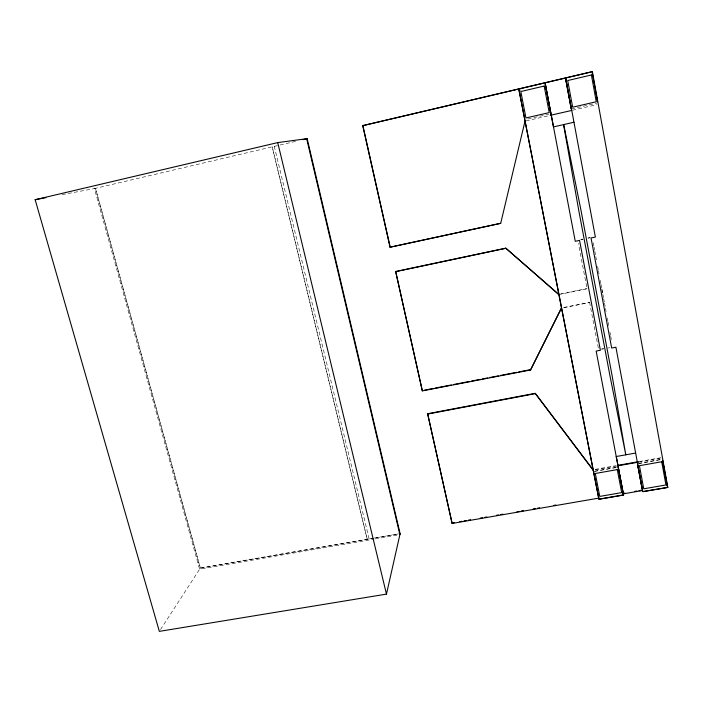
<?xml version="1.0" encoding="UTF-8"?>
<svg xmlns="http://www.w3.org/2000/svg" width="703" height="703" viewBox="0 0 703 703"><rect width="100%" height="100%" fill="white"/><g stroke="black" fill="none" stroke-linecap="round" stroke-linejoin="round"><path stroke-width="0.53" stroke-dasharray="3.52 2.64" d="M369.101 538.823L274.275 146.382M160.521 629.545L200.373 568.05L373.355 538.164M295.506 141.382L94.43 188.58L199.599 569.237L374.04 539.131M518.99 90.467L521.09 89.975M527.839 119.018L548.735 114.202M571.249 109.018L596.68 103.165M526.011 120.934L549.315 115.591M572.488 110.248L596.917 104.65M580.836 239.512L582.884 239.082M587.989 238.001L590.028 237.57M580.95 239.679L582.998 239.248M588.103 238.168L590.151 237.737M560.853 293.88L586.961 288.564M558.85 294.539L587.084 288.792L578.384 243.387M563.507 307.483L589.685 302.475L563.595 307.738M601.557 348.952L603.561 348.565M601.689 349.259L603.701 348.864M607.717 348.082L609.729 347.695M62.092 194.652L95.546 188.369L200.373 568.05M595.186 469.358L615.652 465.729M639.352 461.528L660.89 457.715M595.309 469.797L616.883 465.984M638.456 462.161L661.101 458.145M594.474 471.274L617.014 467.284M638.456 463.488L661.374 459.437L638.491 463.576M594.501 471.361L617.049 467.372M374.427 537.98L400.139 533.542M397.951 534.025L200.293 568.165L95.441 188.386M375.112 538.946L399.884 534.675M589.562 302.237L598.675 349.848M593.2 242.684L593.807 245.918M594.009 246.99L594.615 250.224M594.817 251.296L595.626 255.602M595.819 256.683L596.425 259.908M597.638 266.367L598.244 269.601M598.438 270.673L599.044 273.906M600.257 280.365L600.863 283.59M601.056 284.671L601.663 287.896M601.865 288.977L602.673 293.283M602.875 294.364L603.482 297.589M603.675 298.67L604.281 301.895M604.483 302.975L605.292 307.281M605.494 308.353L606.091 311.587M607.304 318.046L607.91 321.271M608.113 322.352L608.71 325.577M609.923 332.036L610.529 335.269M610.731 336.342L611.329 339.575M601.926 289.829L602.533 293.054M367.186 539.157L272.202 146.865L367.186 539.157"/><path stroke-width="1.05" d="M599.193 498.04L452.126 523.463L427.635 413.733L535.299 393.293L593.033 469.736M452.126 523.463L427.635 413.733M302.879 139.651L307.211 138.64L277.729 142.595L35.15 199.705L159.344 631.373L386.465 594.114L400.139 533.542M642.85 491.643L667.85 487.407L592.374 71.627L362.722 125.652L390.042 247.21L500.703 223.326L524.992 121.188M561.504 308.16L530.537 369.971L422.336 390.894L395.675 271.499L505.773 248.159L558.85 294.539L505.773 248.159M530.537 369.971L561.425 307.905M422.336 390.894L395.675 271.499M390.042 247.21L500.703 223.326M592.049 71.768L362.722 125.652M592.321 73.261L594.053 82.796M550.3 115.345L571.53 110.485M563.692 124.422L581.073 210.751L612.137 375.771L625.802 454.832L610.028 376.175L578.903 211.216L563.56 124.598M573.964 122.234L553.489 126.9L545.089 82.734L575.265 241.314L579.562 240.4L600.388 350.27L596.153 351.061L623.579 495.053L598.912 499.235L518.779 88.921L598.894 499.192L623.543 494.93M395.543 271.701L505.791 248.326M667.85 487.407L642.832 491.599L615.907 347.22L611.663 348.047L591.038 237.966L595.371 237.069L565.695 77.892M424.559 390.139L433.118 388.478M435.262 388.065L451.308 384.963M453.453 384.55L469.499 381.439M471.643 381.026L480.202 379.374M482.337 378.961L487.689 377.924M489.833 377.511L498.392 375.85M500.527 375.437L516.582 372.335M518.717 371.922L530.493 369.646M427.547 414.102L535.352 393.645L593.156 470.184M35.15 199.705L45.923 197.684M617.805 465.351L638.271 461.722M617.963 465.79L638.456 462.161M452.178 522.97L454.34 522.593M459.736 521.661L461.897 521.283M464.059 520.914L466.221 520.536M468.383 520.167L470.544 519.789M480.263 518.111L482.416 517.733M484.578 517.364L486.74 516.986M496.459 515.308L498.62 514.939M500.782 514.561L502.944 514.183M516.977 511.758L519.139 511.389M521.301 511.011L523.463 510.642M533.182 508.954L535.343 508.585M537.505 508.207L539.658 507.838M553.7 505.404L555.862 505.035M622.823 493.453L624.985 493.075M634.704 491.397L636.865 491.019M639.027 490.65L641.18 490.272M622.981 493.919L642.445 490.553M635.653 453.048L616.232 456.519L623.579 495.053M618.122 467.179L622.946 492.618M277.729 142.595L386.465 594.114M307.158 138.64L400.112 533.656M306.666 138.711L399.884 534.675M362.889 125.635L390.174 247.043M545.22 84.307L550.625 112.673M594.466 84.905L596.17 94.448M596.583 96.566L597.515 101.865M662.613 460.324L667.323 486.256L666.725 483.699M592.295 73.929L592.682 76.029M593.64 81.284L594.017 83.385M595.74 92.849L596.118 94.949M596.495 97.058L596.882 99.158M662.542 460.667L662.92 462.759M663.298 464.85L663.685 466.95M664.063 469.042L665.012 474.27M665.39 476.37L665.776 478.462M565.757 79.492L571.267 109.018L565.757 79.492M544.175 86.056L520.809 91.539L525.958 117.963L549.236 112.594L544.175 86.056M591.399 74.984L567.708 80.537L572.673 107.199L596.267 101.759L591.399 74.984M617.296 469.595L595.292 473.488L599.764 496.415L621.68 492.627L617.296 469.595M661.716 461.757L639.431 465.694L643.737 488.805L665.934 484.965L661.716 461.757M637.445 463.76L642.226 489.376L637.445 463.76"/></g></svg>
